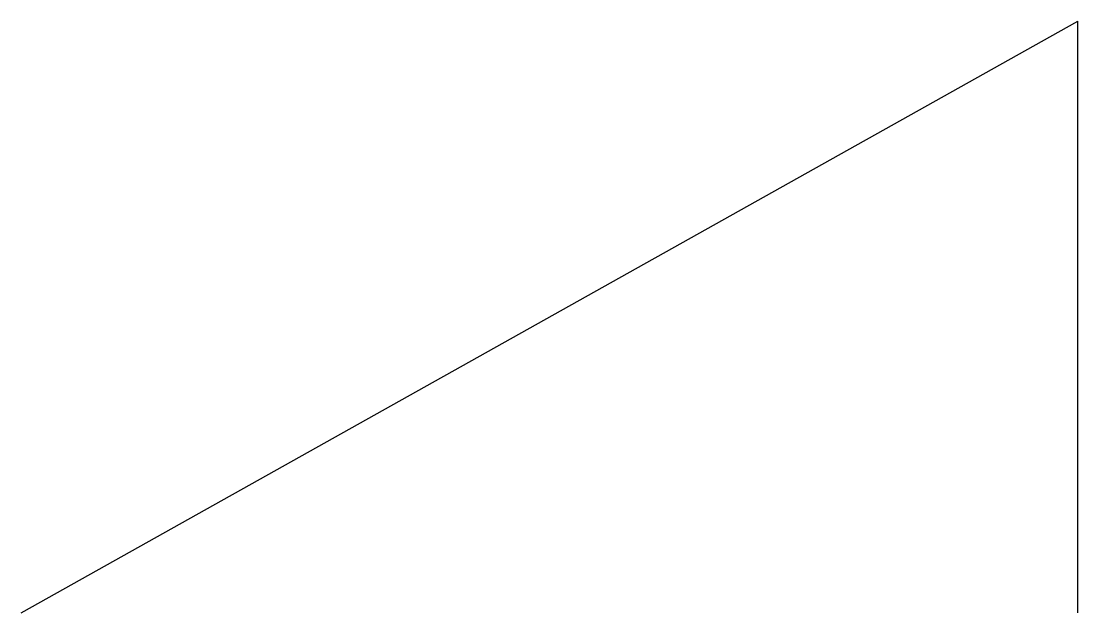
# Model space of a CAD drawing. Header units: millimetres. Extents: x -268 to 268, y -150 to 150.
import ezdxf

# ---------------------------------------------------------------- set-up
doc = ezdxf.new("R2010")
doc.units = ezdxf.units.MM

# ---------------------------------------------------------------- blocks, each defined once
blk = doc.blocks.new('$LinePat$空心砌块')
at = {"color": 0}
for p in [(0, -300), (536.13, -300)]:
    blk.add_line(p, (536.13, 0), dxfattribs=at)

msp = doc.modelspace()

# ---------------------------------------------------------------- block references
msp.add_blockref('$LinePat$空心砌块', (-268.06, 150))

doc.saveas('drawing.dxf')
